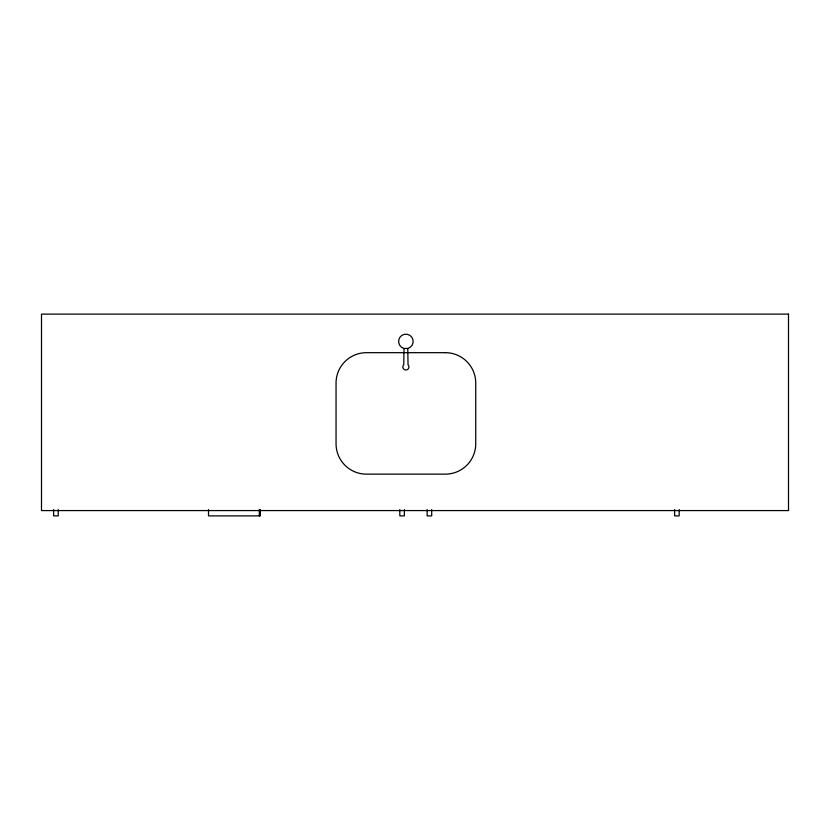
<?xml version="1.0" encoding="UTF-8"?>
<svg xmlns="http://www.w3.org/2000/svg" width="830" height="830" viewBox="0 0 830 830"><rect width="100%" height="100%" fill="white"/><g stroke="black" fill="none" stroke-linecap="round" stroke-linejoin="round"><path stroke-width="1.25" d="M404.002 348.476L403.743 364.795A3.04 3.04 0 0 0 403.743 369.091A3.04 3.04 0 0 0 408.038 369.091A3.04 3.04 0 0 0 408.038 364.795L407.779 348.476A7.283 7.283 0 0 0 411.856 337.26A7.283 7.283 0 0 0 399.925 337.26A7.283 7.283 0 0 0 404.002 348.476L407.779 348.476M679.179 509.568L679.179 515.887L674.624 515.887L674.624 509.568M431.704 509.568L431.704 515.887L427.149 515.887L427.149 509.568M404.376 509.568L404.376 515.887L399.821 515.887L399.821 509.568M260.029 509.568L260.029 515.887L208.517 515.887L208.517 509.568M259.759 509.568L259.759 515.887M259.302 509.568L259.302 515.887M58.204 509.568L58.204 515.887L53.649 515.887L53.649 509.568M788.5 314.114L41.5 314.114L41.5 510.575L788.5 510.575L788.5 314.114M445.368 352.677L366.414 352.677A30.368 30.368 0 0 0 336.046 383.045L336.046 443.77A30.368 30.368 0 0 0 366.414 474.138L445.368 474.138A30.368 30.368 0 0 0 475.735 443.77L475.735 383.045A30.368 30.368 0 0 0 445.368 352.677"/></g></svg>
